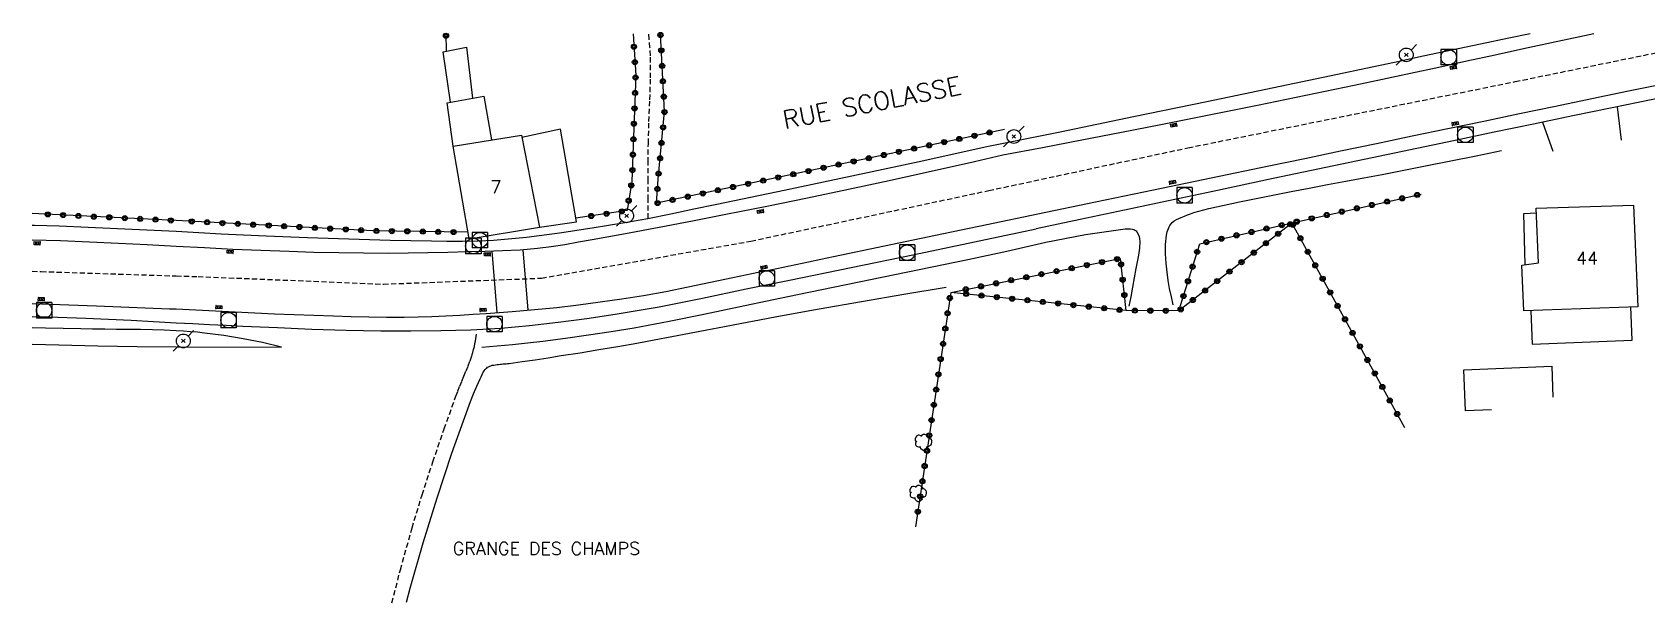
# Model space of a CAD drawing. Header units: millimetres. Extents: x 149999 to 151001, y 153000 to 154001.
# Drawn here: x 150000 to 150157, y 153944.7 to 154000.1 of the extents above; entities that cross this region are included whole.
import ezdxf
from ezdxf.enums import TextEntityAlignment as Align

# ---------------------------------------------------------------- set-up
doc = ezdxf.new("R2010")
doc.units = ezdxf.units.MM
doc.linetypes.add('DASHED', pattern=[0.75, 0.5, -0.25])
doc.layers.get('0').update_dxf_attribs({"linetype": 'CONTINUOUS'})
for name, color, linetype in [('W0001', 6, 'DASHED'), ('W0014', 7, 'CONTINUOUS'), ('W0017', 7, 'CONTINUOUS'), ('W0020', 2, 'CONTINUOUS'), ('W0070', 7, 'DASHED'), ('W0101', 7, 'CONTINUOUS'), ('W0104', 1, 'CONTINUOUS'), ('W0211', 2, 'CONTINUOUS'), ('W0214', 2, 'CONTINUOUS'), ('W0300', 7, 'CONTINUOUS'), ('W0322', 7, 'CONTINUOUS'), ('W0323', 7, 'CONTINUOUS'), ('W0401', 7, 'CONTINUOUS'), ('W0420', 7, 'CONTINUOUS'), ('W0473', 7, 'CONTINUOUS'), ('W0983', 7, 'CONTINUOUS'), ('W0989', 7, 'CONTINUOUS'), ('W0991', 7, 'CONTINUOUS')]:
    doc.layers.add(name, color=color, linetype=linetype)
doc.styles.get("Standard").update_dxf_attribs({"font": 'romans.shx', "width": 0.85})

# ---------------------------------------------------------------- blocks, each defined once
blk = doc.blocks.new('T401')
for p, q in [((-0.3, 0.3), (0, 0.3)), ((-0.3, -0.25), (-0.3, 0.3)), ((-0.3, 0.15), (0, 0.15)), ((-0.3, 0), (0, 0)), ((0, 0.3), (0, -0.25)), ((-0.3, -0.15), (0, -0.15)), ((-0.3, -0.25), (-0.3, -0.3)), ((-0.3, -0.3), (0, -0.3)), ((0, -0.3), (0, -0.25))]:
    blk.add_line(p, q)
blk = doc.blocks.new('T420')
for p, q in [((0.75, 0.75), (-0.75, 0.75)), ((-0.75, 0.75), (-0.75, -0.75)), ((0.75, 0.75), (0.75, -0.75)), ((0.75, -0.75), (-0.75, -0.75))]:
    blk.add_line(p, q)
blk.add_ellipse((0, 0), major_axis=(-0.53, 0.53), ratio=1, start_param=3.926991, end_param=10.210176)
blk = doc.blocks.new('T300')
for p, q in [((-0.8, 0.51), (-0.86, 0.34)), ((-0.86, 0.34), (-0.86, 0.17)), ((-0.86, 0.17), (-0.74, 0.06)), ((-0.69, 0.63), (-0.8, 0.51)), ((-0.8, -0.06), (-0.74, 0.06)), ((-0.74, 0.06), (-0.69, 0.11)), ((-0.57, 0.69), (-0.69, 0.63)), ((-0.46, 0.69), (-0.57, 0.69)), ((-0.29, 0.63), (-0.46, 0.69)), ((-0.29, 0.63), (-0.17, 0.74)), ((-0.23, 0.57), (-0.29, 0.63)), ((-0.17, 0.74), (-0.06, 0.8)), ((-0.06, 0.8), (0.06, 0.8)), ((0.06, 0.8), (0.23, 0.74)), ((0.23, 0.74), (0.34, 0.63)), ((0.34, 0.63), (0.4, 0.51)), ((0.46, 0.46), (0.34, 0.46)), ((0.4, 0.51), (0.4, 0.46)), ((0.57, 0.4), (0.46, 0.46)), ((0.57, 0.4), (0.69, 0.29)), ((0.69, 0.29), (0.74, 0.17)), ((0.74, 0.06), (0.69, -0.17)), ((0.74, 0.17), (0.74, 0.06)), ((-0.8, -0.17), (-0.8, -0.06)), ((-0.8, -0.23), (-0.8, -0.17)), ((-0.74, -0.34), (-0.8, -0.23)), ((-0.69, -0.4), (-0.74, -0.34)), ((-0.51, -0.46), (-0.69, -0.4)), ((-0.4, -0.46), (-0.51, -0.46)), ((-0.4, -0.46), (-0.34, -0.46)), ((-0.34, -0.46), (-0.34, -0.4)), ((-0.34, -0.51), (-0.34, -0.46)), ((-0.29, -0.63), (-0.34, -0.51)), ((-0.17, -0.74), (-0.29, -0.63)), ((-0.06, -0.8), (-0.17, -0.74)), ((0.06, -0.8), (-0.06, -0.8)), ((0.17, -0.74), (0.06, -0.8)), ((0.23, -0.69), (0.17, -0.74)), ((0.29, -0.46), (0.23, -0.46)), ((0.29, -0.63), (0.23, -0.69)), ((0.46, -0.4), (0.29, -0.46)), ((0.34, -0.51), (0.29, -0.63)), ((0.34, -0.51), (0.34, -0.46)), ((0.57, -0.34), (0.46, -0.4)), ((0.63, -0.29), (0.57, -0.34)), ((0.69, -0.17), (0.63, -0.29))]:
    blk.add_line(p, q)
blk = doc.blocks.new('T473')
for p, q in [((-0.166667, 0.166667), (0.166667, -0.166667)), ((-0.166667, -0.166667), (0.166667, 0.166667)), ((0.500001, 0.500001), (1.000002, 1.000002)), ((-1.000002, -1.000002), (-0.500001, -0.500001))]:
    blk.add_line(p, q)
blk.add_ellipse((0, 0), major_axis=(0.471405, 0.471405), ratio=1, start_param=5.4977871438, end_param=11.780972451)
blk = doc.blocks.new('t323o')
at = {"color": 0, "linetype": 'Continuous'}
for radius in [0.25, 0.15]:
    blk.add_circle((0, 0), radius, dxfattribs=at)
blk = doc.blocks.new('t322o')
at = {"color": 0, "linetype": 'Continuous'}
for radius in [0.25, 0.15]:
    blk.add_circle((0, 0), radius, dxfattribs=at)

msp = doc.modelspace()

# ---------------------------------------------------------------- linework, layer by layer
at = {"layer": 'W0001'}
for points in [[(150014, 153976.47), (150016.12, 153976.41), (150034.14, 153975.67), (150049.52, 153976.25), (150069.88, 153979.85), (150093.01, 153984.76), (150112.39, 153988.92), (150144.2, 153995.35), (150166.94, 154000)], [(150000, 153976.92), (150000.87, 153976.89), (150014, 153976.47)]]:
    msp.add_lwpolyline(points, dxfattribs=at)
at = {"layer": 'W0014'}
for points in [[(150145.67, 154000), (150143.6, 153999.57), (150140.82, 153998.99), (150138.04, 153998.4), (150135.26, 153997.81), (150132.48, 153997.22), (150129.7, 153996.63), (150126.92, 153996.04), (150124.14, 153995.45), (150121.36, 153994.87), (150114.23, 153993.39), (150107.09, 153991.92), (150099.96, 153990.45), (150092.82, 153989)], [(150151.87, 154000), (150150.49, 153999.71), (150147.75, 153999.13), (150145.01, 153998.53), (150142.26, 153997.93), (150139.52, 153997.33), (150136.78, 153996.73), (150134.04, 153996.14), (150131.3, 153995.55), (150128.55, 153994.97), (150123.86, 153993.99), (150119.16, 153993.04), (150114.46, 153992.1), (150109.76, 153991.16), (150105.92, 153990.41), (150102.08, 153989.66), (150098.24, 153988.92), (150094.39, 153988.19)], [(150188.32, 154000), (150187.42, 153999.81), (150183.71, 153999.03), (150180, 153998.26), (150176.3, 153997.48), (150172.59, 153996.71), (150168.89, 153995.94), (150165.07, 153995.15), (150161.26, 153994.36), (150157.44, 153993.58), (150153.63, 153992.79), (150149.81, 153992.01), (150146, 153991.23), (150142.18, 153990.44), (150138.37, 153989.64), (150132.47, 153988.41), (150126.58, 153987.17), (150120.68, 153985.92), (150114.79, 153984.68), (150110.49, 153983.77), (150106.2, 153982.86), (150101.91, 153981.95), (150097.61, 153981.05)], [(150097.79, 153982.49), (150103.41, 153983.66), (150109.03, 153984.82), (150114.65, 153985.99), (150120.26, 153987.16), (150123.75, 153987.89), (150127.23, 153988.61), (150130.71, 153989.34), (150134.19, 153990.07), (150137.67, 153990.8), (150141.15, 153991.52), (150144.64, 153992.25), (150148.12, 153992.97), (150151.67, 153993.71), (150155.23, 153994.44), (150158.78, 153995.17), (150162.34, 153995.89), (150165.89, 153996.62), (150169.45, 153997.35), (150173, 153998.08), (150176.55, 153998.82), (150182.27, 154000)], [(150092.82, 153989), (150086.26, 153987.57), (150079.7, 153986.16), (150073.13, 153984.77), (150066.56, 153983.41), (150064.33, 153982.94), (150062.11, 153982.48), (150059.87, 153982.03), (150057.63, 153981.63), (150054.46, 153981.11), (150051.27, 153980.62), (150048.07, 153980.21), (150044.86, 153979.91), (150043.35, 153979.83), (150041.83, 153979.81), (150040.32, 153979.82), (150038.81, 153979.84), (150034.79, 153979.91), (150030.77, 153980.03), (150026.75, 153980.18), (150022.74, 153980.34), (150020.55, 153980.43), (150018.37, 153980.53), (150016.18, 153980.65), (150014, 153980.77)], [(150094.39, 153988.19), (150091.63, 153987.55), (150088.87, 153986.93), (150086.1, 153986.32), (150083.33, 153985.71), (150079.36, 153984.87), (150075.39, 153984.04), (150071.42, 153983.23), (150067.45, 153982.44), (150064.2, 153981.8), (150060.95, 153981.17), (150057.7, 153980.56), (150054.44, 153979.97), (150053.12, 153979.74), (150051.8, 153979.5), (150050.47, 153979.29), (150049.13, 153979.12), (150047.44, 153978.98), (150045.74, 153978.9), (150044.03, 153978.85), (150042.33, 153978.8), (150040.4, 153978.74), (150038.47, 153978.7), (150036.54, 153978.67), (150034.61, 153978.66), (150032.2, 153978.68), (150029.8, 153978.71), (150027.39, 153978.76), (150024.99, 153978.83), (150022.24, 153978.93), (150019.49, 153979.05), (150016.75, 153979.19), (150014, 153979.33)], [(150014, 153973.26), (150015.91, 153973.17), (150017.82, 153973.08), (150019.74, 153972.99), (150021.65, 153972.89), (150023.56, 153972.8), (150025.47, 153972.72), (150027.38, 153972.64), (150029.3, 153972.58), (150031.01, 153972.53), (150032.72, 153972.49), (150034.44, 153972.47), (150036.15, 153972.47), (150037.51, 153972.5), (150038.87, 153972.54), (150040.23, 153972.6), (150041.59, 153972.67), (150042.86, 153972.74), (150044.13, 153972.83), (150045.41, 153972.92), (150046.68, 153973.02), (150047.76, 153973.11), (150048.85, 153973.2), (150049.93, 153973.3), (150051.01, 153973.41), (150053.12, 153973.66), (150055.23, 153973.94), (150057.33, 153974.24), (150059.43, 153974.57), (150061.62, 153974.97), (150063.79, 153975.4), (150065.96, 153975.86), (150068.13, 153976.31), (150069.36, 153976.56), (150070.58, 153976.82), (150071.8, 153977.07), (150073.03, 153977.33), (150074.25, 153977.59), (150075.47, 153977.85), (150076.69, 153978.1), (150077.92, 153978.36), (150082.89, 153979.4), (150087.85, 153980.43), (150092.82, 153981.46), (150097.79, 153982.49)], [(150014, 153980.77), (150011.15, 153980.92), (150008.3, 153981.06), (150005.45, 153981.19), (150002.6, 153981.29), (150000.2, 153981.36), (150000, 153981.36)], [(150014, 153971.92), (150015.62, 153971.84), (150017.24, 153971.75), (150018.86, 153971.67), (150020.49, 153971.6), (150023.84, 153971.45), (150027.19, 153971.31), (150030.54, 153971.19), (150033.9, 153971.13), (150036.81, 153971.13), (150039.73, 153971.16), (150042.65, 153971.24), (150045.57, 153971.4), (150048.36, 153971.64), (150051.14, 153971.96), (150053.92, 153972.33), (150056.69, 153972.74), (150060.95, 153973.48), (150065.19, 153974.32), (150069.42, 153975.2), (150073.65, 153976.07), (150079.64, 153977.29), (150085.64, 153978.53), (150091.63, 153979.78), (150097.61, 153981.05)], [(150014, 153979.33), (150011.18, 153979.48), (150008.37, 153979.63), (150005.55, 153979.76), (150002.73, 153979.87), (150000, 153979.95)], [(150000, 153973.78), (150006.25, 153973.55), (150013.33, 153973.28), (150013.5, 153973.28), (150013.67, 153973.27), (150013.83, 153973.26), (150014, 153973.26)], [(150000, 153972.54), (150001.56, 153972.5), (150005.2, 153972.36), (150007.4, 153972.27), (150009.6, 153972.16), (150011.8, 153972.04), (150014, 153971.92)]]:
    msp.add_lwpolyline(points, dxfattribs=at)
at = {"layer": 'W0017'}
for points in [[(150146.88, 153991.41), (150147.86, 153988.6)], [(150154.14, 153992.9), (150154.51, 153989.67)]]:
    msp.add_lwpolyline(points, dxfattribs=at)
at = {"layer": 'W0020'}
for points in [[(150044.7, 153978.86), (150045.16, 153972.91)], [(150048.22, 153973.15), (150047.74, 153979)]]:
    msp.add_lwpolyline(points, dxfattribs=at)
at = {"layer": 'W0070'}
for points in [[(150059.88, 153982.06), (150059.88, 153983.88), (150059.88, 153985.7), (150059.89, 153987.52), (150059.91, 153989.33), (150059.97, 153991.46), (150060.06, 153993.59), (150060.13, 153995.72), (150060.11, 153997.86), (150060.07, 153998.67), (150060, 153999.47), (150059.95, 154000)], [(150034.98, 153944.71), (150035.8, 153947.92), (150036.93, 153951.98), (150037.91, 153955.21), (150038.96, 153958.41), (150040.06, 153961.6), (150041.19, 153964.77), (150041.38, 153965.27), (150041.57, 153965.76), (150041.78, 153966.25), (150041.98, 153966.74), (150042.19, 153967.24), (150042.39, 153967.73), (150042.57, 153968.23), (150042.75, 153968.74), (150042.84, 153969.03), (150042.92, 153969.32), (150042.99, 153969.61), (150043.05, 153969.9), (150043.1, 153970.13), (150043.14, 153970.36), (150043.18, 153970.59), (150043.21, 153970.82)]]:
    msp.add_lwpolyline(points, dxfattribs=at)
at = {"layer": 'W0101'}
for points in [[(150040.94, 153989.07), (150047.56, 153990.15), (150049.32, 153981.21)], [(150042.47, 153980.08), (150040.94, 153989.07)], [(150042.47, 153980.08), (150049.32, 153981.21), (150049.32, 153981.21)]]:
    msp.add_lwpolyline(points, dxfattribs=at)
msp.add_lwpolyline([(150155.72, 153983.33), (150156.14, 153973.47), (150145.05, 153973.06), (150144.87, 153977.52), (150146.48, 153977.74), (150146.26, 153983.05)], close=True, dxfattribs=at)
at = {"layer": 'W0104'}
for points in [[(150040.67, 153993.34), (150040.67, 153993.35), (150039.96, 153998.25), (150042.24, 153998.71), (150042.81, 153993.74), (150042.82, 153993.74)], [(150040.94, 153989.07), (150040.94, 153989.07), (150040.33, 153993.28), (150043.9, 153993.94), (150044.66, 153989.68), (150044.66, 153989.68)], [(150052.93, 153981.74), (150051.38, 153990.72), (150047.61, 153989.93), (150047.61, 153989.93)], [(150145.2, 153977.56), (150145.19, 153977.56), (150145.06, 153982.55), (150146.28, 153982.61), (150146.28, 153982.61)], [(150049.32, 153981.21), (150049.31, 153981.21), (150052.93, 153981.74)], [(150145.73, 153973.09), (150145.86, 153969.84), (150155.58, 153970.24), (150155.46, 153973.45), (150155.46, 153973.45)], [(150141.9, 153963.45), (150139.38, 153963.35), (150139.22, 153967.35), (150147.76, 153967.7)], [(150147.76, 153967.7), (150147.88, 153964.67)]]:
    msp.add_lwpolyline(points, dxfattribs=at)
at = {"layer": 'W0211'}
for points in [[(150036.39, 153944.78), (150036.75, 153946.14), (150038.01, 153950.53), (150039.37, 153954.9), (150040.81, 153959.23), (150042.34, 153963.54), (150042.62, 153964.28), (150042.92, 153965.01), (150043.23, 153965.74), (150043.55, 153966.46), (150043.65, 153966.67), (150043.74, 153966.89), (150043.85, 153967.1), (150043.97, 153967.29), (150044.02, 153967.36), (150044.07, 153967.42), (150044.13, 153967.47), (150044.19, 153967.52), (150044.28, 153967.59), (150044.38, 153967.65), (150044.48, 153967.7), (150044.58, 153967.74), (150044.73, 153967.79), (150044.89, 153967.81), (150045.04, 153967.83), (150045.2, 153967.85), (150045.34, 153967.87), (150045.49, 153967.89), (150045.64, 153967.9), (150045.78, 153967.91), (150045.93, 153967.93), (150046.08, 153967.94), (150046.22, 153967.95), (150046.37, 153967.97), (150047.64, 153968.14), (150048.9, 153968.33), (150050.16, 153968.52), (150051.43, 153968.72), (150053.27, 153969.01), (150055.11, 153969.31), (150056.95, 153969.62), (150058.78, 153969.94), (150060.49, 153970.25), (150062.2, 153970.57), (150063.9, 153970.89), (150065.6, 153971.22), (150067.31, 153971.56), (150069.01, 153971.89), (150070.71, 153972.21), (150072.42, 153972.53), (150076.53, 153973.27), (150080.64, 153973.99), (150084.75, 153974.7), (150088.87, 153975.39)], [(150000, 153969.84), (150002.59, 153969.77), (150006.39, 153969.69), (150010.2, 153969.62), (150014, 153969.57)], [(150014, 153969.57), (150024.23, 153969.53)]]:
    msp.add_lwpolyline(points, dxfattribs=at)
at = {"layer": 'W0214'}
for points in [[(150110.96, 153973.67), (150110.77, 153974.45), (150110.6, 153975.24), (150110.47, 153976.03), (150110.37, 153976.83), (150110.28, 153977.72), (150110.2, 153978.61), (150110.19, 153979.52), (150110.3, 153980.42), (150110.33, 153980.59), (150110.37, 153980.75), (150110.42, 153980.91), (150110.48, 153981.07), (150110.55, 153981.23), (150110.64, 153981.38), (150110.74, 153981.52), (150110.85, 153981.66), (150111.05, 153981.82), (150111.27, 153981.95), (150111.51, 153982.04), (150111.74, 153982.14), (150112.04, 153982.27), (150112.34, 153982.4), (150112.64, 153982.51), (150112.95, 153982.62), (150114.41, 153983.02), (150115.9, 153983.36), (150117.39, 153983.66), (150118.87, 153983.96), (150120.64, 153984.32), (150122.41, 153984.67), (150124.18, 153985.01), (150125.95, 153985.34), (150127.73, 153985.67), (150129.5, 153986), (150131.27, 153986.34), (150133.04, 153986.68), (150135.5, 153987.16), (150137.96, 153987.66), (150140.41, 153988.15), (150142.87, 153988.65)], [(150043.73, 153969.54), (150045.21, 153969.66), (150046.69, 153969.8), (150048.16, 153969.96), (150049.64, 153970.13), (150051.86, 153970.42), (150054.09, 153970.73), (150056.31, 153971.06), (150058.52, 153971.43), (150061.92, 153972.07), (150065.31, 153972.76), (150068.69, 153973.47), (150072.07, 153974.18), (150074.43, 153974.66), (150076.79, 153975.15), (150079.16, 153975.64), (150081.52, 153976.13), (150083.88, 153976.61), (150086.24, 153977.1), (150088.61, 153977.58), (150090.97, 153978.06), (150094.78, 153978.87), (150098.58, 153979.74), (150102.42, 153980.51), (150106.29, 153981.03), (150106.46, 153981.05), (150106.64, 153981.06), (150106.81, 153981.06), (150106.98, 153981.02), (150107.11, 153980.98), (150107.23, 153980.92), (150107.34, 153980.84), (150107.43, 153980.74), (150107.55, 153980.52), (150107.63, 153980.29), (150107.67, 153980.06), (150107.7, 153979.82), (150107.69, 153979.15), (150107.59, 153978.49), (150107.45, 153977.84), (150107.32, 153977.2), (150107.16, 153976.28), (150107, 153975.36), (150106.82, 153974.44), (150106.63, 153973.53)], [(150014, 153971.14), (150012.84, 153971.19), (150011.68, 153971.23), (150010.52, 153971.25), (150009.36, 153971.26), (150008.2, 153971.27), (150007.04, 153971.28), (150005.87, 153971.29), (150004.71, 153971.32), (150001.3, 153971.4), (150000, 153971.43)], [(150024.23, 153969.53), (150022.39, 153969.99), (150020.52, 153970.37), (150018.64, 153970.68), (150016.76, 153970.92), (150016.07, 153970.99), (150015.38, 153971.05), (150014.69, 153971.1), (150014, 153971.14)]]:
    msp.add_lwpolyline(points, dxfattribs=at)
at = {"layer": 'W0322'}
for points in [[(150111.5, 153973.08), (150113.53, 153979.6), (150122.97, 153981.74), (150135.07, 153984.42)], [(150089.32, 153974.87), (150105.81, 153978.17)], [(150105.81, 153978.17), (150106.36, 153973.11)]]:
    msp.add_lwpolyline(points, dxfattribs=at)
at = {"layer": 'W0323'}
for points in [[(150040.22, 154000), (150040.25, 153998.31)], [(150058.43, 154000), (150058.68, 153995.99), (150058.32, 153985.63), (150057.84, 153982.82), (150052.87, 153982.07)], [(150094.55, 153990.71), (150060.7, 153983.53), (150060.85, 153985.88), (150061.48, 153992.45), (150061.08, 154000)], [(150014, 153981.84), (150012.6, 153981.91), (150000, 153982.52)], [(150042.36, 153980.71), (150033.13, 153980.85), (150014, 153981.84)], [(150122.5, 153981.61), (150111.5, 153973.08), (150106.36, 153973.11), (150089.32, 153974.87)], [(150122.5, 153981.61), (150133.46, 153961.74)], [(150089.32, 153974.87), (150085.89, 153952.07)]]:
    msp.add_lwpolyline(points, dxfattribs=at)

# ---------------------------------------------------------------- block references
at = {"layer": 'W0300'}
for p in [(150086.71, 153960.3), (150086.19, 153955.33)]:
    msp.add_blockref('T300', p, dxfattribs=at)
at = {"layer": 'W0322'}
for p, rotation in [((150130.28, 153983.36), 12.51577135511007), ((150131.75, 153983.69), 12.51577135511007), ((150133.21, 153984.01), 12.51577135511007), ((150134.68, 153984.34), 12.51577135511007), ((150122.96, 153981.74), 12.77093458033781), ((150124.42, 153982.06), 12.51577135511007), ((150125.89, 153982.39), 12.51577135511007), ((150127.35, 153982.71), 12.51577135511007), ((150128.82, 153983.04), 12.51577135511007), ((150117.11, 153980.41), 12.77093458033781), ((150118.57, 153980.74), 12.77093458033781), ((150120.03, 153981.07), 12.77093458033781), ((150121.5, 153981.4), 12.77093458033781), ((150113.28, 153978.81), 72.74555656714082), ((150114.18, 153979.75), 12.77093458033781), ((150115.65, 153980.08), 12.77093458033781), ((150101.08, 153977.22), 11.2865510782016), ((150102.56, 153977.52), 11.2865510782016), ((150104.03, 153977.81), 11.2865510782016), ((150105.5, 153978.1), 11.2865510782016), ((150105.88, 153977.58), 276.1350898163207), ((150112.84, 153977.37), 72.74555656714082), ((150092.26, 153975.46), 11.2865510782016), ((150093.73, 153975.75), 11.2865510782016), ((150095.2, 153976.05), 11.2865510782016), ((150096.67, 153976.34), 11.2865510782016), ((150098.14, 153976.64), 11.2865510782016), ((150099.61, 153976.93), 11.2865510782016), ((150106.04, 153976.09), 276.1350898163207), ((150112.39, 153975.94), 72.74555656714082), ((150090.79, 153975.17), 11.2865510782016), ((150106.2, 153974.6), 276.1350898163207), ((150111.95, 153974.51), 72.74555656714082)]:
    msp.add_blockref('t322o', p, dxfattribs=dict(at, rotation=rotation))
at = {"layer": 'W0323'}
for p, rotation in [((150040.23, 153999.81), 270.9108396634882), ((150061.09, 153999.88), 93.05202562219058), ((150058.51, 153998.74), 273.5742389801715), ((150061.17, 153998.38), 93.05202562219058), ((150058.6, 153997.24), 273.5742389801715), ((150061.25, 153996.88), 93.05202562219058), ((150058.67, 153995.75), 267.9924820155488), ((150061.33, 153995.39), 93.05202562219058), ((150058.57, 153992.75), 267.9924820155488), ((150058.62, 153994.25), 267.9924820155488), ((150061.41, 153993.89), 93.05202562219058), ((150058.51, 153991.25), 267.9924820155488), ((150061.48, 153992.39), 84.52345976990091), ((150058.46, 153989.75), 267.9924820155488), ((150061.34, 153990.9), 84.52345976990091), ((150090.15, 153989.78), 191.9840839740519), ((150091.62, 153990.09), 191.9840839740519), ((150093.09, 153990.4), 191.9840839740519), ((150058.41, 153988.25), 267.9924820155488), ((150061.19, 153989.4), 84.52345976990091), ((150082.82, 153988.22), 191.9840839740519), ((150084.28, 153988.53), 191.9840839740519), ((150085.75, 153988.84), 191.9840839740519), ((150087.22, 153989.16), 191.9840839740519), ((150088.68, 153989.47), 191.9840839740519), ((150058.36, 153986.75), 267.9924820155488), ((150060.91, 153986.42), 84.52345976990091), ((150061.05, 153987.91), 84.52345976990091), ((150075.48, 153986.66), 191.9840839740519), ((150076.95, 153986.98), 191.9840839740519), ((150078.41, 153987.29), 191.9840839740519), ((150079.88, 153987.6), 191.9840839740519), ((150081.35, 153987.91), 191.9840839740519), ((150058.25, 153985.26), 260.3990592411694), ((150060.79, 153984.92), 86.37513688013931), ((150068.14, 153985.11), 191.9840839740519), ((150069.61, 153985.42), 191.9840839740519), ((150071.08, 153985.73), 191.9840839740519), ((150072.54, 153986.04), 191.9840839740519), ((150074.01, 153986.35), 191.9840839740519), ((150058, 153983.78), 260.3990592411694), ((150060.81, 153983.55), 191.9840839740519), ((150062.27, 153983.86), 191.9840839740519), ((150063.74, 153984.17), 191.9840839740519), ((150065.21, 153984.48), 191.9840839740519), ((150066.68, 153984.8), 191.9840839740519), ((150001.5, 153982.45), 177.2157306771459), ((150003, 153982.38), 177.2157306771459), ((150004.49, 153982.3), 177.2157306771459), ((150005.99, 153982.23), 177.2157306771459), ((150007.49, 153982.16), 177.2157306771459), ((150008.99, 153982.08), 177.2157306771459), ((150010.49, 153982.01), 177.2157306771459), ((150011.99, 153981.94), 177.2157306771459), ((150013.48, 153981.86), 177.0439115248759), ((150015.5, 153981.76), 177.0439115249122), ((150054.36, 153982.29), 188.6265759758906), ((150055.84, 153982.51), 188.6265759758906), ((150057.32, 153982.74), 188.6265759758906), ((150017, 153981.68), 177.0439115249122), ((150018.49, 153981.6), 177.0439115249122), ((150019.99, 153981.53), 177.0439115249122), ((150021.49, 153981.45), 177.0439115249122), ((150022.99, 153981.37), 177.0439115249122), ((150024.49, 153981.3), 177.0439115249122), ((150025.98, 153981.22), 177.0439115249122), ((150027.48, 153981.14), 177.0439115249122), ((150028.98, 153981.06), 177.0439115249122), ((150030.48, 153980.99), 177.0439115249122), ((150031.98, 153980.91), 177.0439115249122), ((150033.47, 153980.84), 179.1435133121626), ((150034.97, 153980.82), 179.1435133121626), ((150036.47, 153980.8), 179.1435133121626), ((150037.97, 153980.78), 179.1435133121626), ((150039.47, 153980.75), 179.1435133121626), ((150040.97, 153980.73), 179.1435133121626), ((150121.16, 153980.57), 217.8125294674632), ((150122.34, 153981.49), 217.8125294674632), ((150122.59, 153981.44), 298.8727185661505), ((150123.32, 153980.13), 298.8727185661505), ((150118.79, 153978.73), 217.8125294674632), ((150119.97, 153979.65), 217.8125294674632), ((150124.04, 153978.81), 298.8727185661505), ((150117.6, 153977.81), 217.8125294674632), ((150124.77, 153977.5), 298.8727185661505), ((150115.23, 153975.97), 217.8125294674632), ((150116.42, 153976.89), 217.8125294674632), ((150125.49, 153976.19), 298.8727185661505), ((150089.23, 153974.32), 261.463295588766), ((150090.81, 153974.72), 174.0727503142834), ((150092.3, 153974.56), 174.0727503142834), ((150093.79, 153974.41), 174.0727503142834), ((150095.28, 153974.25), 174.0727503142834), ((150096.78, 153974.1), 174.0727503142834), ((150098.27, 153973.94), 174.0727503142834), ((150112.86, 153974.13), 217.8125294674632), ((150114.05, 153975.05), 217.8125294674632), ((150126.22, 153974.87), 298.8727185661505), ((150089.01, 153972.84), 261.463295588766), ((150099.76, 153973.79), 174.0727503142834), ((150101.25, 153973.63), 174.0727503142834), ((150102.74, 153973.48), 174.0727503142834), ((150104.24, 153973.33), 174.0727503142834), ((150105.73, 153973.17), 174.0727503142834), ((150107.23, 153973.1), 179.6772416412517), ((150108.73, 153973.09), 179.6772416412517), ((150110.23, 153973.08), 179.6772416412517), ((150111.68, 153973.21), 217.8125294674632), ((150126.94, 153973.56), 298.8727185661505), ((150127.66, 153972.25), 298.8727185661505), ((150088.79, 153971.35), 261.463295588766), ((150128.39, 153970.93), 298.8727185661505), ((150088.57, 153969.87), 261.463295588766), ((150129.11, 153969.62), 298.8727185661505), ((150088.34, 153968.39), 261.463295588766), ((150129.84, 153968.3), 298.8727185661505), ((150088.12, 153966.9), 261.463295588766), ((150130.56, 153966.99), 298.8727185661505), ((150087.9, 153965.42), 261.463295588766), ((150131.29, 153965.68), 298.8727185661505), ((150132.01, 153964.36), 298.8727185661505), ((150087.68, 153963.94), 261.463295588766), ((150132.73, 153963.05), 298.8727185661505), ((150087.45, 153962.45), 261.463295588766), ((150087.23, 153960.97), 261.463295588766), ((150087.01, 153959.49), 261.463295588766), ((150086.78, 153958), 261.463295588766), ((150086.34, 153955.04), 261.463295588766), ((150086.56, 153956.52), 261.463295588766), ((150086.12, 153953.55), 261.463295588766)]:
    msp.add_blockref('t323o', p, dxfattribs=dict(at, rotation=rotation))
at = {"layer": 'W0401'}
for p, rotation in [((150138.19, 153996.87), 102.3683244318672), ((150138.39, 153991.13), 281.7985345696936), ((150110.99, 153991.27), 101.2169184623431), ((150110.9, 153985.42), 281.7338526782535), ((150070.8, 153982.88), 101.3761438322744), ((150000.49, 153979.79), 88.22158198142344), ((150019.26, 153978.95), 87.27265013965523), ((150044.26, 153978.72), 91.60072245063881), ((150071.17, 153977.15), 281.8404787613866), ((150000.85, 153974.07), 267.9655573493419), ((150018.13, 153973.29), 267.2274188057386), ((150043.83, 153973.02), 274.0386815215612)]:
    msp.add_blockref('T401', p, dxfattribs=dict(at, rotation=rotation))
at = {"layer": 'W0420'}
for p in [(150137.74, 153997.72), (150139.36, 153990.18), (150112.06, 153984.3), (150043.53, 153979.94), (150042.89, 153979.38), (150085.07, 153978.73), (150071.43, 153976.22), (150001.15, 153973.12), (150019.09, 153972.17), (150044.94, 153971.79)]:
    msp.add_blockref('T420', p, dxfattribs=at)
at = {"layer": 'W0473'}
for p in [(150133.62, 153997.95), (150095.46, 153990.02), (150057.8, 153982.31), (150014.69, 153970.15)]:
    msp.add_blockref('T473', p, dxfattribs=at)

# ---------------------------------------------------------------- texts
at = {"layer": 'W0983'}
msp.add_text('GRANGE DES CHAMPS', height=1.25, dxfattribs=at).set_placement((150050, 153949.98), align=Align.MIDDLE_CENTER)
at = {"layer": 'W0989'}
msp.add_text('RUE SCOLASSE', height=1.75, rotation=11.1474, dxfattribs=at).set_placement((150073.19, 153990.75))
at = {"layer": 'W0991'}
for s, p in [('7', (150045.08, 153985.11)), ('44', (150151.2, 153978.2))]:
    msp.add_text(s, height=1.25, dxfattribs=at).set_placement(p, align=Align.MIDDLE_CENTER)

doc.saveas('drawing.dxf')
